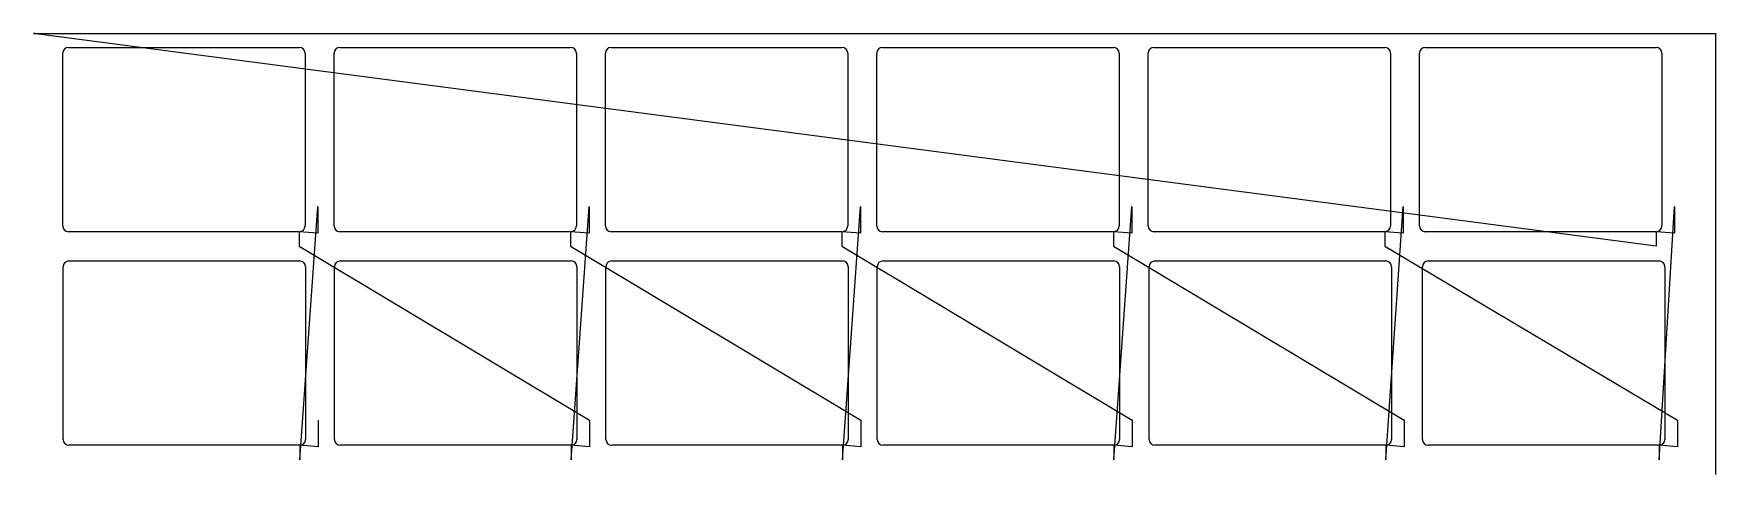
# Model space of a CAD drawing. Header units: metres. Extents: x 0 to 1162, y 2059 to 2363.
import ezdxf

# ---------------------------------------------------------------- set-up
doc = ezdxf.new("R2010")
doc.units = ezdxf.units.M

msp = doc.modelspace()

# ---------------------------------------------------------------- linework, layer by layer
at = {"layer": 'TOOL_0'}
for p, q in [((1121.328, 2216.386), (0.005, 2363.197)), ((0.005, 2363.197), (1.005, 2363.197)), ((1.005, 2363.197), (0.005, 2363.197)), ((0.005, 2363.197), (1.005, 2363.197)), ((1.005, 2363.197), (1162.282, 2363.197)), ((1162.282, 2363.197), (1162.282, 2059.844)), ((20.077, 2230.422), (20.077, 2349.722)), ((24.077, 2353.722), (183.577, 2353.722)), ((187.577, 2349.722), (187.577, 2230.422)), ((207.628, 2230.422), (207.628, 2349.722)), ((211.628, 2353.722), (371.128, 2353.722)), ((375.128, 2349.722), (375.128, 2230.422)), ((395.179, 2230.423), (395.179, 2349.723)), ((399.179, 2353.723), (558.679, 2353.723)), ((562.679, 2349.723), (562.679, 2230.423)), ((582.728, 2230.424), (582.728, 2349.724)), ((586.728, 2353.724), (746.228, 2353.724)), ((750.228, 2349.724), (750.228, 2230.424)), ((770.278, 2230.425), (770.278, 2349.725)), ((774.278, 2353.725), (933.778, 2353.725)), ((937.778, 2349.725), (937.778, 2230.425)), ((957.828, 2230.425), (957.828, 2349.725)), ((961.828, 2353.725), (1121.328, 2353.725)), ((1125.328, 2349.725), (1125.328, 2230.425)), ((183.912, 2068.896), (196.331, 2243.737)), ((196.331, 2243.737), (196.331, 2225.298)), ((371.462, 2068.897), (383.882, 2243.737)), ((383.882, 2243.737), (383.882, 2225.298)), ((559.013, 2068.897), (571.433, 2243.738)), ((571.433, 2243.738), (571.433, 2225.299)), ((746.563, 2068.898), (758.982, 2243.739)), ((758.982, 2243.739), (758.982, 2225.3)), ((934.447, 2068.899), (946.532, 2243.74)), ((946.532, 2243.74), (946.532, 2225.301)), ((1123.337, 2068.9), (1134.082, 2243.74)), ((1134.082, 2243.74), (1134.082, 2225.301)), ((183.577, 2226.422), (24.077, 2226.422)), ((196.331, 2225.298), (183.577, 2226.422)), ((183.577, 2226.422), (183.577, 2216.383)), ((371.128, 2226.422), (211.628, 2226.422)), ((383.882, 2225.298), (371.128, 2226.422)), ((371.128, 2226.422), (371.128, 2216.383)), ((558.679, 2226.423), (399.179, 2226.423)), ((571.433, 2225.299), (558.679, 2226.423)), ((558.679, 2226.423), (558.679, 2216.384)), ((746.228, 2226.424), (586.728, 2226.424)), ((758.982, 2225.3), (746.228, 2226.424)), ((746.228, 2226.424), (746.228, 2216.385)), ((933.778, 2226.425), (774.278, 2226.425)), ((946.532, 2225.301), (933.778, 2226.425)), ((933.778, 2226.425), (933.778, 2216.386)), ((1121.328, 2226.425), (961.828, 2226.425)), ((1134.082, 2225.301), (1121.328, 2226.425)), ((1121.328, 2226.425), (1121.328, 2216.386)), ((183.577, 2216.383), (384.216, 2096.251)), ((371.128, 2216.383), (571.767, 2096.251)), ((558.679, 2216.384), (759.317, 2096.252)), ((746.228, 2216.385), (947.201, 2096.253)), ((933.778, 2216.386), (1136.091, 2096.254)), ((20.412, 2082.935), (20.412, 2202.235)), ((24.412, 2206.235), (183.912, 2206.235)), ((187.912, 2202.235), (187.912, 2082.935)), ((207.962, 2082.936), (207.962, 2202.236)), ((211.962, 2206.236), (371.462, 2206.236)), ((375.462, 2202.236), (375.462, 2082.936)), ((395.513, 2082.936), (395.513, 2202.236)), ((399.513, 2206.236), (559.013, 2206.236)), ((563.013, 2202.236), (563.013, 2082.936)), ((583.063, 2082.937), (583.063, 2202.237)), ((587.063, 2206.237), (746.563, 2206.237)), ((750.563, 2202.237), (750.563, 2082.937)), ((770.947, 2082.938), (770.947, 2202.238)), ((774.947, 2206.238), (934.447, 2206.238)), ((938.447, 2202.238), (938.447, 2082.938)), ((959.837, 2082.939), (959.837, 2202.239)), ((963.837, 2206.239), (1123.337, 2206.239)), ((1127.337, 2202.239), (1127.337, 2082.939)), ((196.666, 2096.25), (196.666, 2077.811)), ((384.216, 2096.251), (384.216, 2077.812)), ((571.767, 2096.251), (571.767, 2077.812)), ((759.317, 2096.252), (759.317, 2077.813)), ((947.201, 2096.253), (947.201, 2077.814)), ((1136.091, 2096.254), (1136.091, 2077.815)), ((183.912, 2078.935), (24.412, 2078.935)), ((196.666, 2077.811), (183.912, 2078.935)), ((183.912, 2078.935), (183.912, 2068.896)), ((371.462, 2078.936), (211.962, 2078.936)), ((384.216, 2077.812), (371.462, 2078.936)), ((371.462, 2078.936), (371.462, 2068.897)), ((559.013, 2078.936), (399.513, 2078.936)), ((571.767, 2077.812), (559.013, 2078.936)), ((559.013, 2078.936), (559.013, 2068.897)), ((746.563, 2078.937), (587.063, 2078.937)), ((759.317, 2077.813), (746.563, 2078.937)), ((746.563, 2078.937), (746.563, 2068.898)), ((934.447, 2078.938), (774.947, 2078.938)), ((947.201, 2077.814), (934.447, 2078.938)), ((934.447, 2078.938), (934.447, 2068.899)), ((1123.337, 2078.939), (963.837, 2078.939)), ((1136.091, 2077.815), (1123.337, 2078.939)), ((1123.337, 2078.939), (1123.337, 2068.9)), ((1162.282, 2059.844), (1162.282, 2058.844))]:
    msp.add_line(p, q, dxfattribs=at)
for centre, start, end in [((24.077, 2349.722), 90, 180), ((183.577, 2349.722), 0, 90), ((211.628, 2349.722), 90, 180), ((371.128, 2349.722), 0, 90), ((399.179, 2349.723), 90, 180), ((558.679, 2349.723), 0, 90), ((586.728, 2349.724), 90, 180), ((746.228, 2349.724), 0, 90), ((774.278, 2349.725), 90, 180), ((933.778, 2349.725), 0, 90), ((961.828, 2349.725), 90, 180), ((1121.328, 2349.725), 0, 90), ((24.077, 2230.422), 180, 270), ((183.577, 2230.422), 270, 0), ((211.628, 2230.422), 180, 270), ((371.128, 2230.422), 270, 0), ((399.179, 2230.423), 180, 270), ((558.679, 2230.423), 270, 0), ((586.728, 2230.424), 180, 270), ((746.228, 2230.424), 270, 0), ((774.278, 2230.425), 180, 270), ((933.778, 2230.425), 270, 0), ((961.828, 2230.425), 180, 270), ((1121.328, 2230.425), 270, 0), ((24.412, 2202.235), 90, 180), ((183.912, 2202.235), 0, 90), ((211.962, 2202.236), 90, 180), ((371.462, 2202.236), 0, 90), ((399.513, 2202.236), 90, 180), ((559.013, 2202.236), 0, 90), ((587.063, 2202.237), 90, 180), ((746.563, 2202.237), 0, 90), ((774.947, 2202.238), 90, 180), ((934.447, 2202.238), 0, 90), ((963.837, 2202.239), 90, 180), ((1123.337, 2202.239), 0, 90), ((24.412, 2082.935), 180, 270), ((183.912, 2082.935), 270, 0), ((211.962, 2082.936), 180, 270), ((371.462, 2082.936), 270, 0), ((399.513, 2082.936), 180, 270), ((559.013, 2082.936), 270, 0), ((587.063, 2082.937), 180, 270), ((746.563, 2082.937), 270, 0), ((774.947, 2082.938), 180, 270), ((934.447, 2082.938), 270, 0), ((963.837, 2082.939), 180, 270), ((1123.337, 2082.939), 270, 0)]:
    msp.add_arc(centre, 4, start, end, dxfattribs=at)

doc.saveas('drawing.dxf')
